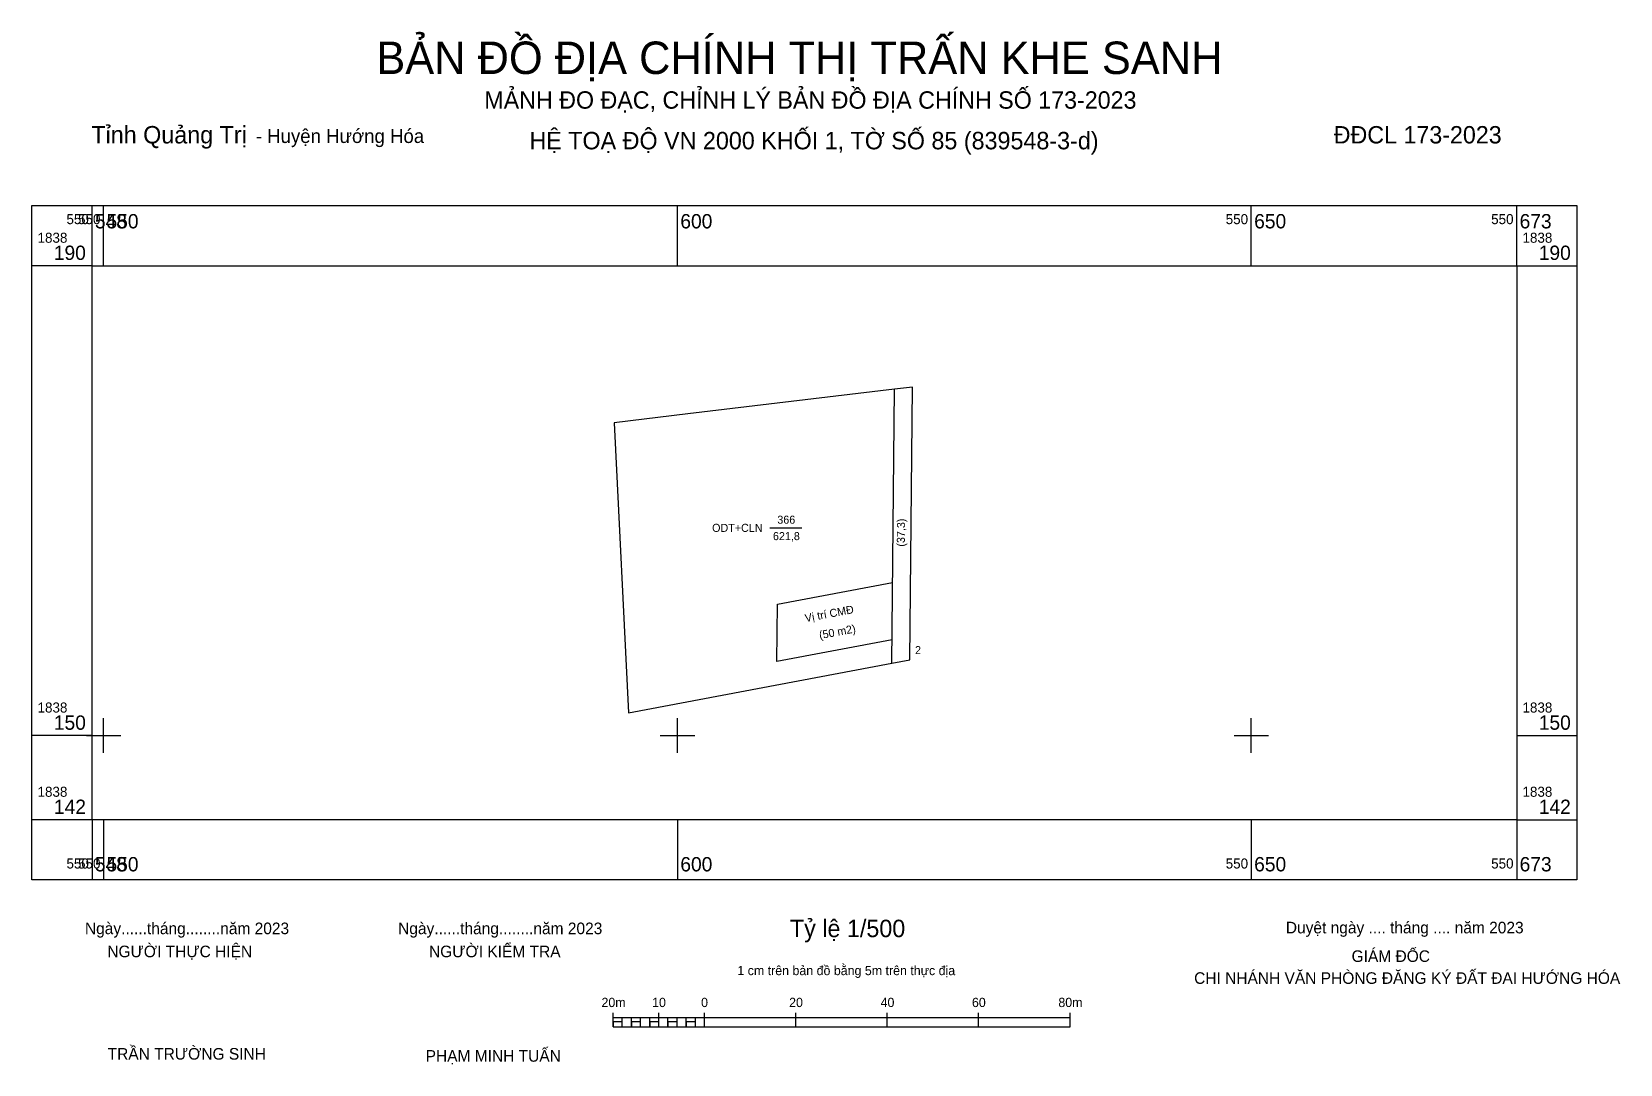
# Model space of a CAD drawing. Extents: x 550544 to 550682, y 1838121 to 1838211.
import ezdxf

# ---------------------------------------------------------------- set-up
doc = ezdxf.new("R2010")
doc.units = 0
for name, color, linetype in [('Level 10', 7, 'Continuous'), ('Level 14', 7, 'Continuous'), ('Level 16', 7, 'Continuous'), ('Level 2', 7, 'Continuous'), ('Level 30', 7, 'Continuous'), ('Level 5', 7, 'Continuous'), ('Level 6', 7, 'Continuous'), ('Level 63', 7, 'Continuous'), ('Level 9', 7, 'Continuous')]:
    doc.layers.add(name, color=color, linetype=linetype)

msp = doc.modelspace()

# ---------------------------------------------------------------- linework, layer by layer
at = {"layer": 'Level 10'}
msp.add_lwpolyline([(550620.48, 1838180.35), (550618.92, 1838180.16), (550600.9, 1838178.01), (550594.47, 1838177.24), (550595.72, 1838151.96), (550618.68, 1838156.29), (550620.26, 1838156.58), (550620.48, 1838180.35)], dxfattribs=at)
at = {"layer": 'Level 14'}
msp.add_lwpolyline([(550618.7, 1838158.33), (550608.67, 1838156.44), (550608.73, 1838161.44), (550618.75, 1838163.33)], dxfattribs=at)
at = {"layer": 'Level 16'}
msp.add_line((550594.47, 1838177.24), (550594.47, 1838177.24), dxfattribs=at)
at = {"layer": 'Level 2'}
for p, q in [((550594.4, 1838124.63), (550594.4, 1838125.84)), ((550594.4, 1838125.44), (550634.21, 1838125.44)), ((550595.19, 1838124.63), (550595.19, 1838125.44)), ((550595.99, 1838124.63), (550595.99, 1838125.44)), ((550596.78, 1838124.63), (550596.78, 1838125.44)), ((550597.58, 1838124.63), (550597.58, 1838125.44)), ((550598.38, 1838124.63), (550598.38, 1838125.84)), ((550599.17, 1838124.63), (550599.17, 1838125.44)), ((550599.97, 1838124.63), (550599.97, 1838125.44)), ((550600.76, 1838124.63), (550600.76, 1838125.44)), ((550601.56, 1838124.63), (550601.56, 1838125.44)), ((550602.36, 1838124.63), (550602.36, 1838125.84)), ((550610.32, 1838124.63), (550610.32, 1838125.84)), ((550618.28, 1838124.63), (550618.28, 1838125.84)), ((550626.24, 1838124.63), (550626.24, 1838125.84)), ((550634.21, 1838124.63), (550634.21, 1838125.84)), ((550594.4, 1838124.63), (550634.21, 1838124.63))]:
    msp.add_line(p, q, dxfattribs=at)
for points in [[(550594.4, 1838124.63), (550595.19, 1838124.63), (550595.19, 1838125.04), (550594.4, 1838125.04)], [(550595.99, 1838124.63), (550596.78, 1838124.63), (550596.78, 1838125.04), (550595.99, 1838125.04)], [(550597.58, 1838124.63), (550598.38, 1838124.63), (550598.38, 1838125.04), (550597.58, 1838125.04)], [(550599.17, 1838124.63), (550599.97, 1838124.63), (550599.97, 1838125.04), (550599.17, 1838125.04)], [(550600.76, 1838124.63), (550601.56, 1838124.63), (550601.56, 1838125.04), (550600.76, 1838125.04)]]:
    msp.add_lwpolyline(points, close=True, dxfattribs=at)
at = {"layer": 'Level 30'}
msp.add_line((550618.68, 1838156.29), (550618.92, 1838180.16), dxfattribs=at)
at = {"layer": 'Level 6'}
msp.add_line((550608.06, 1838168.09), (550610.85, 1838168.09), dxfattribs=at)
at = {"layer": 'Level 63'}
for p, q in [((550548.99, 1838190.93), (550548.99, 1838196.18)), ((550550, 1838190.93), (550550, 1838196.18)), ((550600, 1838190.93), (550600, 1838196.18)), ((550650, 1838190.93), (550650, 1838196.18)), ((550673.13, 1838190.93), (550673.13, 1838196.18)), ((550548.99, 1838190.93), (550543.74, 1838190.93)), ((550673.13, 1838190.93), (550678.38, 1838190.93)), ((550550, 1838148.5), (550550, 1838151.5)), ((550600, 1838148.5), (550600, 1838151.5)), ((550650, 1838148.5), (550650, 1838151.5)), ((550548.99, 1838150), (550543.74, 1838150)), ((550548.5, 1838150), (550551.5, 1838150)), ((550598.5, 1838150), (550601.5, 1838150)), ((550648.5, 1838150), (550651.5, 1838150)), ((550673.13, 1838150), (550678.38, 1838150)), ((550548.99, 1838142.66), (550543.74, 1838142.66)), ((550548.99, 1838142.66), (550548.99, 1838137.41)), ((550550, 1838142.66), (550550, 1838137.41)), ((550600, 1838142.66), (550600, 1838137.41)), ((550650, 1838142.66), (550650, 1838137.41)), ((550673.13, 1838142.66), (550673.13, 1838137.41)), ((550673.13, 1838142.66), (550678.38, 1838142.66))]:
    msp.add_line(p, q, dxfattribs=at)
for points in [[(550543.74, 1838196.18), (550678.38, 1838196.18), (550678.38, 1838137.41), (550543.74, 1838137.41), (550543.74, 1838196.18)], [(550548.99, 1838190.93), (550673.13, 1838190.93), (550673.13, 1838142.66), (550548.99, 1838142.66), (550548.99, 1838190.93)]]:
    msp.add_lwpolyline(points, dxfattribs=at)

# ---------------------------------------------------------------- texts
at = {"layer": 'Level 2'}
for s, height, p in [('BẢN ĐỒ ĐỊA CHÍNH THỊ TRẤN KHE SANH', 2.827, (550573.76, 1838207.63)), ('MẢNH ĐO ĐẠC, CHỈNH LÝ BẢN ĐỒ ĐỊA CHÍNH SỐ 173-2023', 1.5143, (550583.17, 1838204.61)), ('Tỉnh Quảng Trị', 1.5185, (550548.93, 1838201.58)), ('- Huyện Hướng Hóa', 1.2116, (550563.26, 1838201.62)), ('HỆ TOẠ ĐỘ VN 2000 KHỐI 1, TỜ SỐ 85 (839548-3-d)', 1.5185, (550587.1, 1838201.07)), (' ĐĐCL 173-2023', 1.5143, (550656.62, 1838201.58)), ('Ngày......tháng........năm 2023', 1.0099, (550548.37, 1838132.69)), ('Ngày......tháng........năm 2023', 1.0099, (550575.66, 1838132.69)), ('Tỷ lệ 1/500', 1.5189, (550609.8, 1838132.43)), ('Duyệt ngày .... tháng .... năm 2023', 1.0099, (550653.01, 1838132.76)), ('NGƯỜI THỰC HIỆN', 1.0099, (550550.32, 1838130.68)), ('NGƯỜI KIỂM TRA', 1.0099, (550578.35, 1838130.68)), ('GIÁM ĐỐC', 1.01, (550658.74, 1838130.27)), ('1 cm trên bản đồ bằng 5m trên thực địa', 0.8078, (550605.22, 1838129.12)), ('CHI NHÁNH VĂN PHÒNG ĐĂNG KÝ ĐẤT ĐAI HƯỚNG HÓA', 1.0099, (550645.02, 1838128.36)), ('20m', 0.808, (550593.38, 1838126.34)), ('10', 0.808, (550597.79, 1838126.34)), ('0', 0.808, (550602.06, 1838126.34)), ('20', 0.808, (550609.73, 1838126.34)), ('40', 0.808, (550617.7, 1838126.34)), ('60', 0.808, (550625.66, 1838126.34)), ('80m', 0.808, (550633.19, 1838126.34)), ('TRẦN TRƯỜNG SINH', 1.0099, (550550.35, 1838121.76)), ('PHẠM MINH TUẤN', 1.0099, (550578.06, 1838121.58))]:
    msp.add_text(s, height=height, dxfattribs=at).set_placement(p)
at = {"layer": 'Level 5'}
for s, rotation, p in [('(37,3)', 89.4688, (550619.81, 1838166.45)), ('Vị trí CMĐ', 10.6731, (550611.17, 1838159.87)), ('(50 m2)', 10.6731, (550612.41, 1838158.39))]:
    msp.add_text(s, height=0.7, rotation=rotation, dxfattribs=at).set_placement(p)
at = {"layer": 'Level 6'}
for s, p in [('ODT+CLN', (550603.02, 1838167.74)), ('366', (550608.7, 1838168.45)), ('621,8', (550608.32, 1838167.02))]:
    msp.add_text(s, height=0.7, dxfattribs=at).set_placement(p)
at = {"layer": 'Level 63'}
for s, height, p in [('550', 0.875, (550546.76, 1838194.55)), ('550', 0.875, (550547.77, 1838194.55)), ('548', 1.25, (550549.24, 1838194.18)), ('550', 1.25, (550550.25, 1838194.18)), ('600', 1.25, (550600.25, 1838194.18)), ('550', 0.875, (550647.77, 1838194.55)), ('650', 1.25, (550650.25, 1838194.18)), ('550', 0.875, (550670.9, 1838194.55)), ('673', 1.25, (550673.38, 1838194.18)), ('1838', 0.875, (550544.24, 1838192.93)), ('1838', 0.875, (550673.63, 1838192.93)), ('190', 1.25, (550545.66, 1838191.43)), ('190', 1.25, (550675.05, 1838191.43)), ('1838', 0.875, (550544.24, 1838152)), ('1838', 0.875, (550673.63, 1838152)), ('150', 1.25, (550545.66, 1838150.5)), ('150', 1.25, (550675.05, 1838150.5)), ('1838', 0.875, (550544.24, 1838144.66)), ('142', 1.25, (550545.67, 1838143.16)), ('1838', 0.875, (550673.63, 1838144.66)), ('142', 1.25, (550675.05, 1838143.16)), ('550', 0.875, (550546.76, 1838138.41)), ('550', 0.875, (550547.77, 1838138.41)), ('548', 1.25, (550549.24, 1838138.16)), ('550', 1.25, (550550.25, 1838138.16)), ('600', 1.25, (550600.25, 1838138.16)), ('550', 0.875, (550647.77, 1838138.41)), ('650', 1.25, (550650.25, 1838138.16)), ('550', 0.875, (550670.9, 1838138.41)), ('673', 1.25, (550673.38, 1838138.16))]:
    msp.add_text(s, height=height, dxfattribs=at).set_placement(p)
at = {"layer": 'Level 9'}
msp.add_text('2', height=0.7, dxfattribs=at).set_placement((550620.7, 1838157.09))

doc.saveas('drawing.dxf')
